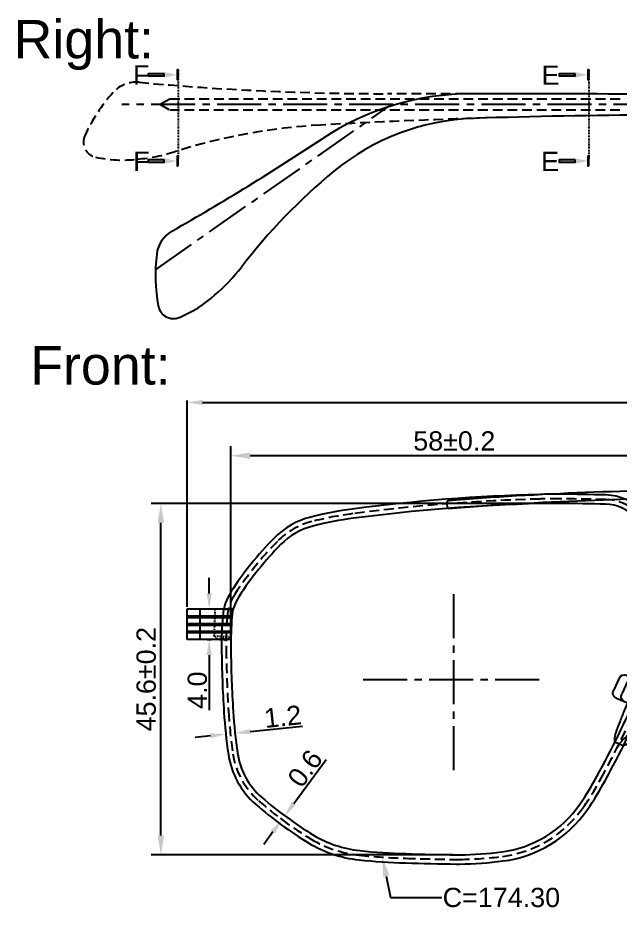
# Model space of a CAD drawing. Header units: millimetres. Extents: x 1233 to 2351, y 1180 to 1535.
# Drawn here: x 1705.8 to 1784, y 1279.5 to 1395.7 of the extents above; entities that cross this region are included whole.
import ezdxf
from ezdxf import colors
from ezdxf.entities.mleader import LeaderData, LeaderLine
from ezdxf.math import Vec2, Vec3

# ---------------------------------------------------------------- set-up
doc = ezdxf.new("R2010")
doc.units = ezdxf.units.MM
for name, pattern in [('CENTER2', [28.575, 19.05, -3.175, 3.175, -3.175]), ('DASHED2', [0.375, 0.25, -0.125]), ('HIDDEN', [9.525, 6.35, -3.175]), ('HIDDEN2', [0.1875, 0.125, -0.0625]), ('PHANTOM2', [1.25, 0.625, -0.125, 0.125, -0.125, 0.125, -0.125])]:
    doc.linetypes.add(name, pattern=pattern)
for name, color, linetype in [('Center Line', 2, 'CENTER2'), ('Dimension', 3, 'Continuous'), ('Hidden Line', 1, 'HIDDEN2'), ('Section Line', 6, 'PHANTOM2'), ('Text', 4, 'Continuous'), ('图层 1', 7, 'Continuous')]:
    doc.layers.add(name, color=color, linetype=linetype)
doc.layers.add('odj', color=4, linetype='Continuous', lineweight=35)
doc.layers.add('Section', color=4, linetype='Continuous', lineweight=25)
doc.styles.get("Standard").update_dxf_attribs({"font": 'arial.ttf'})
doc.styles.add('宋体', font='SimSun.ttf')
doc.styles.add('样式 1', font='romant.shx')
doc.dimstyles.new('ISO-25$0', dxfattribs={"dimtxt": 2.5, "dimasz": 2.5, "dimexe": 0.5, "dimexo": 1, "dimgap": 1, "dimtad": 0, "dimtih": 1, "dimtoh": 1, "dimdec": 1, "dimzin": 10, "dimdsep": 46, "dimlunit": 6, "dimtxsty": '样式 1', "dimcen": 0, "dimclrd": 256, "dimclre": 256, "dimclrt": 7, "dimazin": 0, "dimtfac": 1, "dimtdec": 1, "dimtofl": 0, "dimtmove": 0, "dimatfit": 0, "dimfxl": 1, "dimtolj": 1, "dimtzin": 10, "dimarcsym": 0})
doc.dimstyles.new('Standard$0', dxfattribs={"dimtxt": 2.3, "dimasz": 2, "dimexe": 1, "dimexo": 1, "dimgap": 1, "dimtad": 0, "dimtih": 1, "dimtoh": 1, "dimdec": 1, "dimzin": 0, "dimdsep": 46, "dimtxsty": 'Standard', "dimcen": 0, "dimclrd": 4, "dimclre": 4, "dimclrt": 4, "dimadec": 1, "dimazin": 0, "dimtfac": 1, "dimtdec": 1, "dimtofl": 0, "dimtmove": 0, "dimatfit": 0, "dimfxl": 1, "dimtolj": 1, "dimtzin": 0, "dimarcsym": 0})

# ---------------------------------------------------------------- blocks, each defined once
blk = doc.blocks.new('*D191')
at = {"layer": 'Defpoints', "color": 0, "transparency": 16777216}
for p in [(1730.14, 1319.01), (1730.14, 1315.01), (1730.66, 1315.01)]:
    blk.add_point(p, dxfattribs=at)
at = {"layer": 'Dimension', "color": 3, "lineweight": -2, "transparency": 16777216}
for p, q in [((1730.66, 1321.01), (1730.66, 1323.01)), ((1730.39, 1319.01), (1730.91, 1319.01)), ((1730.39, 1315.01), (1730.91, 1315.01)), ((1730.66, 1313.01), (1730.66, 1305.86))]:
    blk.add_line(p, q, dxfattribs=at)
at = {"layer": 'Dimension', "color": 3, "transparency": 16777216}
for points in [[(1730.33, 1321.01), (1731, 1321.01), (1730.66, 1319.01)], [(1730.33, 1313.01), (1731, 1313.01), (1730.66, 1315.01)]]:
    blk.add_solid(points, dxfattribs=at)
at = {"layer": 'Dimension', "transparency": 16777216, "insert": (1729.14, 1308.44), "char_height": 2.5, "attachment_point": 5, "rotation": 90}
blk.add_mtext('\\A1;4.0', dxfattribs=at)
blk = doc.blocks.new('ET3WT23T23')
at = {"layer": 'Center Line', "color": 251, "linetype": 'DASHED2', "ltscale": 0.3, "true_color": 0x636466}
for p, q in [((-2.44, 1.71), (-2.44, -1.79)), ((-0.24, 1.71), (-2.44, 1.71)), ((-0.24, -1.79), (-0.24, 1.71)), ((-2.44, -0.29), (-0.24, -0.29)), ((-2.44, -1.79), (-0.24, -1.79)), ((-1.54, -2.27), (-1.54, -2.04)), ((-1.14, -2.04), (-1.54, -2.04)), ((-1.14, -2.27), (-1.14, -2.04))]:
    blk.add_line(p, q, dxfattribs=at)
for start, end in [(221.1121, 262.1265), (277.8735, 318.8879)]:
    blk.add_arc((-1.34, -0.83), 1.46, start, end, dxfattribs=at)
blk = doc.blocks.new('*D276')
at = {"layer": 'Defpoints', "color": 0, "ltscale": 1000, "transparency": 16777216}
for p in [(1867.12, 1345.8), (1727.82, 1319.01), (1867.12, 1319.01)]:
    blk.add_point(p, dxfattribs=at)
at = {"layer": 'Dimension', "color": 3, "lineweight": -2, "ltscale": 1000, "transparency": 16777216}
for p, q in [((1727.82, 1319.26), (1727.82, 1346.05)), ((1867.12, 1319.26), (1867.12, 1346.05)), ((1729.82, 1345.8), (1865.12, 1345.8))]:
    blk.add_line(p, q, dxfattribs=at)
at = {"layer": 'Dimension', "color": 3, "ltscale": 1000, "transparency": 16777216}
for points in [[(1729.82, 1346.14), (1729.82, 1345.47), (1727.82, 1345.8)], [(1865.12, 1346.14), (1865.12, 1345.47), (1867.12, 1345.8)]]:
    blk.add_solid(points, dxfattribs=at)
at = {"layer": 'Dimension', "ltscale": 1000, "transparency": 16777216, "insert": (1797.47, 1347.33), "char_height": 2.5, "attachment_point": 5}
blk.add_mtext('\\A1;139±1', dxfattribs=at)
blk = doc.blocks.new('*D277')
at = {"layer": 'Defpoints', "color": 0, "transparency": 16777216}
for p in [(1732.81, 1302.84), (1734, 1302.97), (1734.01, 1302.86)]:
    blk.add_point(p, dxfattribs=at)
at = {"layer": 'Dimension', "color": 3, "lineweight": -2, "transparency": 16777216}
for p, q in [((1736, 1303.07), (1742.76, 1303.78)), ((1730.83, 1302.52), (1728.84, 1302.31)), ((1732.84, 1302.59), (1732.85, 1302.48)), ((1734.03, 1302.72), (1734.04, 1302.61))]:
    blk.add_line(p, q, dxfattribs=at)
at = {"layer": 'Dimension', "color": 3, "transparency": 16777216}
for points in [[(1735.97, 1303.4), (1736.04, 1302.73), (1734.01, 1302.86)], [(1730.8, 1302.85), (1730.87, 1302.19), (1732.82, 1302.73)]]:
    blk.add_solid(points, dxfattribs=at)
at = {"layer": 'Dimension', "transparency": 16777216, "insert": (1740.22, 1305.02), "char_height": 2.5, "attachment_point": 5, "rotation": 6.0286}
blk.add_mtext('\\A1;1.2', dxfattribs=at)
blk = doc.blocks.new('*D278')
at = {"layer": 'Defpoints', "color": 0, "transparency": 16777216}
for p in [(1733.48, 1338.89), (1791.48, 1322.15), (1733.48, 1314.33)]:
    blk.add_point(p, dxfattribs=at)
at = {"layer": 'Dimension', "lineweight": -2, "transparency": 16777216}
for p, q in [((1733.48, 1314.95), (1733.48, 1340.14)), ((1791.48, 1322.78), (1791.48, 1340.14)), ((1788.98, 1338.89), (1735.98, 1338.89))]:
    blk.add_line(p, q, dxfattribs=at)
at = {"layer": 'Dimension', "transparency": 16777216}
for points in [[(1735.98, 1339.31), (1735.98, 1338.48), (1733.48, 1338.89)], [(1788.98, 1339.31), (1788.98, 1338.48), (1791.48, 1338.89)]]:
    blk.add_solid(points, dxfattribs=at)
at = {"layer": 'Dimension', "transparency": 16777216, "insert": (1762.48, 1340.79), "char_height": 2.5, "attachment_point": 5}
blk.add_mtext('58±0.2', dxfattribs=at)
blk = doc.blocks.new('*D279')
at = {"layer": 'Defpoints', "color": 0, "transparency": 16777216}
for p in [(1724.4, 1332.69), (1774.91, 1332.69), (1762.92, 1287.06)]:
    blk.add_point(p, dxfattribs=at)
at = {"layer": 'Dimension', "lineweight": -2, "transparency": 16777216}
for p, q in [((1774.29, 1332.69), (1723.15, 1332.69)), ((1724.4, 1289.56), (1724.4, 1330.19)), ((1762.29, 1287.06), (1723.15, 1287.06))]:
    blk.add_line(p, q, dxfattribs=at)
at = {"layer": 'Dimension', "transparency": 16777216}
for points in [[(1723.98, 1330.19), (1724.82, 1330.19), (1724.4, 1332.69)], [(1723.98, 1289.56), (1724.82, 1289.56), (1724.4, 1287.06)]]:
    blk.add_solid(points, dxfattribs=at)
at = {"layer": 'Dimension', "transparency": 16777216, "insert": (1722.5, 1309.87), "char_height": 2.5, "attachment_point": 5, "rotation": 90}
blk.add_mtext('45.6±0.2', dxfattribs=at)
blk = doc.blocks.new('mn')
at = {"color": 7}
for p, q in [((6512.1, -4128.87), (6512.55, -4128.72)), ((6514.77, -4129.55), (6515.6, -4131.17)), ((6513.88, -4130), (6514.64, -4131.5)), ((6516.37, -4130.9), (6514.2, -4131.65)), ((6516.22, -4131.72), (6516.86, -4133.38)), ((6517.32, -4131.34), (6517.96, -4133)), ((6517.5, -4133.98), (6515.31, -4134.73)), ((6516.49, -4140.01), (6517.09, -4139.81))]:
    blk.add_line(p, q, dxfattribs=at)
blk.add_circle((6515.2, -4133.02), 0.5, dxfattribs=at)
for centre, radius, start, end in [((6513.74, -4130.13), 1.18, 29.5662, 105.1946), ((6513.74, -4130.13), 0.18, 29.5662, 109.3578), ((6516.62, -4131.61), 0.75, 21.0536, 108.9615), ((6515.52, -4131.99), 0.75, 21.0536, 108.9615), ((6516.16, -4133.65), 0.75, 288.9615, 21.0536), ((6517.26, -4133.27), 0.75, 288.9615, 21.0536), ((6516.92, -4139.34), 0.5, 288.9615, 352.0354)]:
    blk.add_arc(centre, radius, start, end, dxfattribs=at)
for points, knots in [([(6512.1, -4128.87), (6512.02, -4128.9), (6511.94, -4128.95), (6511.73, -4129.14), (6511.64, -4129.32), (6511.53, -4129.7), (6511.49, -4129.93), (6511.47, -4130.51), (6511.49, -4130.87), (6511.58, -4131.54), (6511.63, -4131.82), (6511.76, -4132.4), (6511.84, -4132.7), (6511.93, -4133)], [0, 0, 0, 0, 0.525689, 0.525689, 1.652907, 1.652907, 2.923389, 2.923389, 4.456515, 4.456515, 5.498466, 5.498466, 6.576224, 6.576224, 6.576224, 6.576224]), ([(6512.57, -4128.8), (6512.54, -4128.84), (6512.51, -4128.89), (6512.44, -4129.04), (6512.4, -4129.16), (6512.35, -4129.45), (6512.33, -4129.61), (6512.31, -4129.97), (6512.32, -4130.16), (6512.35, -4130.56), (6512.37, -4130.78), (6512.44, -4131.24), (6512.48, -4131.48), (6512.59, -4131.97), (6512.65, -4132.22), (6512.75, -4132.55), (6512.77, -4132.63), (6512.79, -4132.71)], [0.342327, 0.342327, 0.342327, 0.342327, 0.733059, 0.733059, 1.466118, 1.466118, 2.199177, 2.199177, 2.932236, 2.932236, 3.665693, 3.665693, 4.39915, 4.39915, 5.132608, 5.132608, 5.375972, 5.375972, 5.375972, 5.375972]), ([(6511.93, -4133), (6512.26, -4134.08), (6512.68, -4135.13), (6513.65, -4137.08), (6514.19, -4137.97), (6514.78, -4138.75)], [0, 0, 0, 0, 3.393519, 3.393519, 6.793295, 6.793295, 6.793295, 6.793295]), ([(6512.79, -4132.71), (6512.93, -4133.17), (6513.09, -4133.62), (6513.5, -4134.69), (6513.76, -4135.29), (6514.26, -4136.29), (6514.49, -4136.73), (6515, -4137.57), (6515.27, -4137.98), (6515.6, -4138.41), (6515.64, -4138.47), (6515.68, -4138.52)], [12.477352, 12.477352, 12.477352, 12.477352, 13.824357, 13.824357, 15.774274, 15.774274, 17.2906, 17.2906, 18.806925, 18.806925, 19.033217, 19.033217, 19.033217, 19.033217]), ([(6517, -4137.42), (6516.97, -4137.35), (6516.95, -4137.28), (6516.77, -4136.72), (6516.61, -4136.23), (6516.3, -4135.31), (6516.16, -4134.89), (6516.02, -4134.49)], [9.004309, 9.004309, 9.004309, 9.004309, 9.230601, 9.230601, 10.746927, 10.746927, 12.028994, 12.028994, 12.028994, 12.028994]), ([(6517.27, -4138.33), (6517.23, -4138.18), (6517.18, -4138.03), (6517.09, -4137.73), (6517.05, -4137.58), (6517, -4137.42)], [8.414025, 8.414025, 8.414025, 8.414025, 8.934537, 8.934537, 9.455744, 9.455744, 9.455744, 9.455744]), ([(6514.78, -4138.75), (6514.87, -4138.87), (6514.96, -4138.98), (6515.14, -4139.21), (6515.23, -4139.31), (6515.33, -4139.42)], [0, 0, 0, 0, 0.516499, 0.516499, 1.03397, 1.03397, 1.03397, 1.03397]), ([(6515.68, -4138.52), (6515.77, -4138.64), (6515.86, -4138.76), (6516.04, -4138.98), (6516.14, -4139.09), (6516.23, -4139.2), (6516.24, -4139.21), (6516.25, -4139.23), (6516.27, -4139.24), (6516.32, -4139.3), (6516.38, -4139.36), (6516.43, -4139.43), (6516.55, -4139.56), (6516.66, -4139.69), (6516.78, -4139.81)], [20.071782, 20.071782, 20.071782, 20.071782, 20.592988, 20.592988, 21.113501, 21.113501, 21.113501, 21.18052, 21.18052, 21.18052, 21.484011, 21.484011, 21.484011, 22.11914, 22.11914, 22.11914, 22.11914]), ([(6517.42, -4139.41), (6517.42, -4139.41), (6517.42, -4139.41), (6517.42, -4139.41), (6517.42, -4139.39), (6517.42, -4139.37), (6517.43, -4139.27), (6517.43, -4139.17), (6517.41, -4138.95), (6517.39, -4138.83), (6517.35, -4138.59), (6517.31, -4138.46), (6517.27, -4138.33)], [0.853482, 0.853482, 0.853482, 0.853482, 0.855432, 0.855432, 0.855432, 0.944962, 0.944962, 1.417442, 1.417442, 1.889923, 1.889923, 2.345183, 2.345183, 2.345183, 2.345183]), ([(6515.33, -4139.42), (6515.47, -4139.59), (6515.62, -4139.72), (6515.9, -4139.93), (6516.03, -4139.99), (6516.29, -4140.06), (6516.4, -4140.04), (6516.49, -4140.01)], [0, 0, 0, 0, 0.796315, 0.796315, 1.559532, 1.559532, 2.335249, 2.335249, 2.335249, 2.335249])]:
    blk.add_open_spline(points, degree=3, knots=knots, dxfattribs=at)
blk = doc.blocks.new('_FILLED')
at = {"color": 0, "linetype": 'ByBlock'}
blk.add_solid([(0, 0), (-1, 0.214), (-1, -0.214)], dxfattribs=at)
blk = doc.blocks.new('ER')
at = {"layer": 'Section'}
h = blk.add_hatch(color=6, dxfattribs=at)
h.dxf.hatch_style = 1
h.paths.add_polyline_path([(973.88, -602.3), (973.88, -602.77), (977.63, -602.77), (977.63, -602.3)])
h.paths.add_polyline_path([(980.63, -603.66), (980.87, -603.66), (980.87, -601.41), (980.63, -601.41)])
at = {"layer": 'Section', "color": 6}
for points in [[(980.87, -603.66), (980.87, -601.41), (980.63, -601.41), (980.63, -603.66)], [(977.63, -602.3), (973.88, -602.3), (973.88, -602.77), (977.63, -602.77)]]:
    blk.add_lwpolyline(points, close=True, dxfattribs=at)
at = {"layer": 'Section', "color": 6, "xscale": 3.002185386386005, "yscale": 3.002185386386005, "zscale": 3.002185386386005}
blk.add_blockref('_FILLED', (980.63, -602.54), dxfattribs=at)
blk = doc.blocks.new('*D239')
at = {"layer": 'Defpoints', "color": 0, "transparency": 16777216}
for p in [(1740.28, 1291.53), (1740.48, 1292.13), (1740.63, 1292.01)]:
    blk.add_point(p, dxfattribs=at)
at = {"layer": 'Dimension', "color": 3, "lineweight": -2, "transparency": 16777216}
for p, q in [((1741.66, 1293.74), (1745.84, 1299.42)), ((1740.08, 1291.68), (1739.92, 1291.79)), ((1740.43, 1292.16), (1740.27, 1292.27)), ((1738.94, 1290.03), (1737.75, 1288.42))]:
    blk.add_line(p, q, dxfattribs=at)
at = {"layer": 'Dimension', "color": 3, "transparency": 16777216}
for points in [[(1741.39, 1293.93), (1741.93, 1293.54), (1740.48, 1292.13)], [(1738.67, 1290.23), (1739.2, 1289.83), (1740.12, 1291.64)]]:
    blk.add_solid(points, dxfattribs=at)
at = {"layer": 'Dimension', "transparency": 16777216, "insert": (1743.11, 1298.29), "char_height": 2.5, "attachment_point": 5, "rotation": 53.6724}
blk.add_mtext('\\A1;0.6', dxfattribs=at)

msp = doc.modelspace()

# ---------------------------------------------------------------- linework, layer by layer
for centre, radius, start, end in [((1764.71495, 1350.88929), 35, 89.9445642, 123.4923832), ((1757.92204, -5669.9272), 7055.81977, 89.752882396, 89.94456415), ((1765.97559, 1352.70849), 30, 91.838634, 129.6011587), ((1792.46327, 527.57884), 855.55469, 90.27519217, 91.83863399), ((1553.91737, 1669.4617), 347, 299.6997877, 303.4923832), ((1795.93525, 1316.49498), 77, 129.6011587, 142.5027545), ((1727.82223, 1364.57139), 4, 119.6997877, 173.0578898), ((1745.79956, 1362.38249), 22.1101, 173.0578898, 190.5626059), ((1716.34677, 1377.55928), 23.31538, 310.252214, 322.5027545), ((1720.61594, 1371.74218), 16.12496, 292.5390798, 312.0308343), ((1726.03022, 1358.69611), 2, 190.5626059, 292.5390798)]:
    msp.add_arc(centre, radius, start, end)
at = {"layer": 'Center Line', "ltscale": 0.3}
for p, q in [((1788.85165, 1384.4999), (1719.35165, 1384.4999)), ((1723.69914, 1363.03679), (1754.35165, 1384.4999)), ((1762.42311, 1298.0578), (1762.42311, 1321.59323)), ((1750.6554, 1309.82551), (1774.19083, 1309.82551))]:
    msp.add_line(p, q, dxfattribs=at)
at = {"layer": 'Hidden Line', "linetype": 'HIDDEN', "ltscale": 0.2}
for p, q in [((1725.55165, 1385.1999), (1724.35165, 1384.4999)), ((1724.35165, 1384.4999), (1725.55165, 1383.7999)), ((1783.99905, 1385.1999), (1725.55165, 1385.1999)), ((1725.55165, 1383.7999), (1783.99905, 1383.7999))]:
    msp.add_line(p, q, dxfattribs=at)
msp.add_lwpolyline([(1786.53012, 1331.18122, 0.206410916), (1782.13645, 1333.18884, 0.001635662), (1776.1972, 1333.29711, 0.00633865), (1773.61529, 1333.26299, 0.026093858), (1749.31622, 1331.36216, 0.029837176), (1743.99284, 1330.33892, 0.136954176), (1739.51752, 1327.76599, 0.049986224), (1734.00809, 1320.90989, 0.125548525), (1733.01702, 1317.99021, 0.022099062), (1732.87786, 1313.80788, 0.012844896), (1733.17763, 1305.62538, 0.021458828), (1733.75077, 1300.19833, 0.177617515), (1737.08395, 1294.0926, 0.044132021), (1743.89965, 1289.10935, 0.110302691), (1750.14064, 1287.01758, 0.018423556), (1756.16184, 1286.61453, 0.003491368), (1762.77573, 1286.4623, 0.006050645), (1763.18958, 1286.46387, 0.02760444), (1768.72316, 1286.85783, 0.213743224), (1779.26508, 1293.28378, 0.025850706), (1781.51442, 1296.94813, 0.040784547), (1791.35132, 1319.13503, 0.040784547)], format="xyb", dxfattribs=at)
for centre, radius, start, end in [((1721.1895, 1383.39207), 4, 84.6997877, 138.0578898), ((1753.61287, 1732.89132), 347, 264.6997877, 270.0333518), ((1734.66017, 1371.28765), 22.1101, 138.0578898, 155.5626059), ((1757.92204, -5669.9272), 7055.81977, 89.935905672, 90.033351763), ((1792.46327, 527.57884), 855.55469, 91.72264328, 93.1700944), ((1749.40892, 1304.94215), 77, 93.1700944, 107.5027545), ((1716.35165, 1379.60718), 2, 155.5626059, 257.5390798), ((1719.39944, 1393.3994), 16.12496, 257.5390798, 277.0308343), ((1719.2389, 1400.61318), 23.31538, 275.252214, 287.5027545)]:
    msp.add_arc(centre, radius, start, end, dxfattribs=at)
at = {"layer": 'Section Line'}
for p, q in [((1726.6364, 1388.97298), (1726.6364, 1377.42682)), ((1779.961, 1388.97298), (1779.961, 1377.42682))]:
    msp.add_line(p, q, dxfattribs=at).dxf.unprotected_set("ltscale", 0)
at = {"layer": '图层 1'}
for p, q in [((1727.82049, 1315.00772), (1727.82049, 1319.00772)), ((1727.82049, 1319.00772), (1733.80159, 1319.00772)), ((1729.46403, 1319.00772), (1729.46403, 1315.00772)), ((1727.82049, 1318.07835), (1733.63788, 1318.07835)), ((1727.82049, 1317.87835), (1733.61496, 1317.87835)), ((1727.82049, 1317.10024), (1733.56016, 1317.10024)), ((1727.82049, 1316.90024), (1733.54832, 1316.90024)), ((1727.82049, 1316.12212), (1733.5107, 1316.12212)), ((1727.82049, 1315.92212), (1733.5032, 1315.92212)), ((1733.48017, 1315.00772), (1727.82049, 1315.00772))]:
    msp.add_line(p, q, dxfattribs=at)
msp.add_lwpolyline([(1833.33784, 1333.04457, 0.01959244), (1797.47269, 1334.45049, 0.01959244), (1761.60755, 1333.04457, 0.318853245), (1761.69461, 1332.04837, -0.019362086), (1797.47269, 1333.43436, -0.019362086), (1833.25077, 1332.04837, 0.318853245)], format="xyb", close=True, dxfattribs=at)
for points in [[(1786.97519, 1331.58362, 0.206410916), (1782.14935, 1333.7887, 0.001636939), (1776.20153, 1333.89711, 0.006350009), (1773.59976, 1333.86279, 0.026093858), (1749.23829, 1331.95708, 0.029837176), (1743.84465, 1330.92033, 0.136954176), (1739.08963, 1328.18659, 0.049986224), (1733.50524, 1321.23721, 0.125548525), (1732.41881, 1318.03663, 0.022099062), (1732.2779, 1313.80132, 0.012844896), (1732.57879, 1305.58802, 0.021458828), (1733.15734, 1300.10977, 0.177617515), (1736.68853, 1293.64133, 0.044132021), (1743.58957, 1288.59569, 0.110302691), (1750.07854, 1286.42081, 0.018423556), (1756.14385, 1286.0148, 0.003492577), (1762.76841, 1285.86234, 0.006083584), (1763.19911, 1285.86394, 0.02760444), (1768.79872, 1286.26261, 0.213743224), (1779.75952, 1292.94389, 0.025850706), (1782.0413, 1296.66108, 0.040784547), (1791.91781, 1318.93731, 0.040784547)], [(1786.08506, 1330.77883, 0.206410916), (1782.12355, 1332.58897, 0.001634379), (1776.19288, 1332.69711, 0.006327186), (1773.63082, 1332.66319, 0.026093858), (1749.39414, 1330.76724, 0.029837176), (1744.14102, 1329.75751, 0.136954176), (1739.94541, 1327.34538, 0.049986224), (1734.51094, 1320.58256, 0.125548525), (1733.61522, 1317.94378, 0.022099062), (1733.47782, 1313.81444, 0.012844896), (1733.77646, 1305.66274, 0.021458828), (1734.3442, 1300.28688, 0.177617515), (1737.47937, 1294.54387, 0.044132021), (1744.20974, 1289.62301, 0.110302691), (1750.20273, 1287.61436, 0.018423556), (1756.17984, 1287.21426, 0.003490135), (1762.78302, 1287.06226, 0.006015902), (1763.18005, 1287.06379, 0.02760444), (1768.64759, 1287.45306, 0.213743224), (1778.77063, 1293.62367, 0.025850706), (1780.98754, 1297.23518, 0.040784547), (1790.78484, 1319.33274, 0.040784547)]]:
    msp.add_lwpolyline(points, format="xyb", dxfattribs=at)

# ---------------------------------------------------------------- block references
at = {"linetype": 'Continuous', "xscale": 0.5559712353769681, "yscale": 0.5559712353769681, "zscale": 0.5559712353769681}
for p in [(1181.30218, 1723.33964), (1234.62677, 1723.33964), (1181.30218, 1712.14636), (1234.62677, 1712.14636)]:
    msp.add_blockref('ER', p, dxfattribs=at)
at = {"xscale": -1, "rotation": 356.6821015210733}
msp.add_blockref('mn', (8529.36891, 5057.23575), dxfattribs=at)
at = {"layer": 'Hidden Line', "linetype": 'HIDDEN', "ltscale": 0.2, "rotation": 357.6736945997519}
msp.add_blockref('ET3WT23T23', (1733.79879, 1317.17598), dxfattribs=at)

# ---------------------------------------------------------------- texts
at = {"layer": 'odj', "char_height": 2.5, "attachment_point": 5}
for s, insert in [('F', (1721.84167, 1388.33033)), ('E', (1774.95811, 1388.2981)), ('F', (1721.86917, 1377.12626)), ('E', (1774.91167, 1377.10396))]:
    msp.add_mtext_dynamic_manual_height_columns(s, width=17.5973544, gutter_width=12.5, heights=[0], dxfattribs=dict(at, insert=insert))
at = {"layer": 'Text', "linetype": 'ByBlock', "lineweight": 9, "char_height": 5, "width": 51.5648721, "attachment_point": 5, "style": '宋体'}
for s, insert in [('\\pxql;{\\fArial|b0|i0|c0|p34;Right:}', (1731.052, 1392.21517)), ('\\pxql;{\\fArial|b0|i0|c0|p34;Front:}', (1733.20534, 1350.59073))]:
    msp.add_mtext(s, dxfattribs=dict(at, insert=insert))

# ---------------------------------------------------------------- dimensions: what is measured, and where the dimension line sits
at = {"layer": 'Dimension', "color": 40, "ltscale": 1000, "true_color": 0xf8d731}
dim = msp.add_linear_dim(base=(1867.12489, 1345.8038), p1=(1727.82049, 1319.00772), p2=(1867.12489, 1319.00772), dimstyle='Standard$0', override={"dimtxt": 2.5, "dimexe": 0.25, "dimexo": 0.25, "dimgap": 0.25, "dimtad": 1, "dimtih": 0, "dimtoh": 0, "dimdec": 0, "dimclrd": 3, "dimclre": 3, "dimclrt": 256, "dimadec": 0, "dimtol": 1, "dimtp": 1, "dimtm": 1, "dimtdec": 0, "dimatfit": 3, "dimfxl": 1.25, "dimarcsym": 2}, dxfattribs=at)
dim.commit()
dim.dimension.update_dxf_attribs({"geometry": '*D276', "text_midpoint": (1797.47269, 1345.8038), "dimtype": 160})
at = {"layer": 'Dimension'}
dim = msp.add_linear_dim(base=(1733.47503, 1338.89225), p1=(1791.47786, 1322.15366), p2=(1733.47503, 1314.32558), dimstyle='ISO-25$0', override={"dimexe": 1.25, "dimexo": 0.625, "dimgap": 0.625, "dimtad": 3, "dimtih": 0, "dimtoh": 0, "dimzin": 8, "dimlunit": 2, "dimtxsty": 'Standard', "dimcen": 2.5, "dimclrt": 256, "dimadec": 0, "dimtol": 1, "dimtp": 0.2, "dimtm": 0.2, "dimtdec": 2, "dimtofl": 1, "dimatfit": 3, "dimtolj": 0, "dimtzin": 8}, dxfattribs=at)
dim.commit()
dim.dimension.update_dxf_attribs({"geometry": '*D278', "text_midpoint": (1762.47644, 1340.79368)})
for base, p1, p2, dimstyle, override, picture, middle in [((1724.39852, 1332.68825), (1762.91802, 1287.06171), (1774.91174, 1332.68825), 'ISO-25$0', {"dimexe": 1.25, "dimexo": 0.625, "dimgap": 0.625, "dimtad": 3, "dimtih": 0, "dimtoh": 0, "dimzin": 8, "dimlunit": 2, "dimtxsty": 'Standard', "dimcen": 2.5, "dimclrt": 256, "dimadec": 0, "dimtol": 1, "dimtp": 0.2, "dimtm": 0.2, "dimtdec": 2, "dimtofl": 1, "dimatfit": 3, "dimtolj": 0, "dimtzin": 8}, '*D279', (1722.49709, 1309.87498)), ((1730.66184, 1315.00772), (1730.13972, 1319.00772), (1730.13972, 1315.00772), 'Standard$0', {"dimtxt": 2.5, "dimexe": 0.25, "dimexo": 0.25, "dimgap": 0.25, "dimtad": 1, "dimtih": 0, "dimtoh": 0, "dimclrd": 3, "dimclre": 3, "dimclrt": 256, "dimadec": 2, "dimtdec": 2, "dimatfit": 3}, '*D191', (1729.13541, 1308.43593))]:
    dim = msp.add_linear_dim(base=base, p1=p1, p2=p2, angle=90, dimstyle=dimstyle, override=override, dxfattribs=at)
    dim.commit()
    dim.dimension.update_dxf_attribs({"geometry": picture, "text_midpoint": middle})
for p1, p2, distance, picture, middle in [((1732.80929, 1302.84269), (1734.00265, 1302.96872), -0.11313, '*D277', (1740.21639, 1305.02467)), ((1740.27697, 1291.52748), (1740.63241, 1292.01086), 0.19419, '*D239', (1743.11156, 1298.2869))]:
    dim = msp.add_aligned_dim(p1=p1, p2=p2, distance=distance, dimstyle='Standard$0', override={"dimtxt": 2.5, "dimexe": 0.25, "dimexo": 0.25, "dimgap": 0.25, "dimtad": 1, "dimtih": 0, "dimtoh": 0, "dimclrd": 3, "dimclre": 3, "dimclrt": 256, "dimadec": 2, "dimtdec": 2, "dimatfit": 3}, dxfattribs=at)
    dim.commit()
    dim.dimension.update_dxf_attribs({"geometry": picture, "text_midpoint": middle})

# ---------------------------------------------------------------- leaders
at = {"layer": 'Text', "linetype": 'ByBlock', "lineweight": 9}
ml = msp.add_multileader_mtext('Standard', dxfattribs=at)
ml.set_content('C=174.30', color=256)
ml.set_leader_properties()
ml.build(insert=Vec2(0, 0))
ml.multileader.update_dxf_attribs({"dogleg_length": 6.66735, "arrow_head_size": 2.5})
ctx = ml.context
ctx.base_point, ctx.char_height, ctx.arrow_head_size, ctx.landing_gap_size, ctx.plane_origin = Vec3(1760.88336, 1281.5063), 2.5, 2.5, 0.09, Vec3(1750.45635, 1284.66484)
notes = []
notes.append((ctx, [(0, (1, 1, 0), (1754.21601, 1281.5063), (1, 0), 6.66735, [(0, [(1753.14753, 1286.76059)], 0, [])])]))
ctx.mtext.insert, ctx.mtext.width, ctx.mtext.flow_direction = Vec3(1760.97336, 1282.77847), 10.3049369, 5
for ctx, leaders in notes:
    for number, flags, end, landing, length, lines in leaders:
        leader = LeaderData()
        leader.index, (leader.has_last_leader_line, leader.has_dogleg_vector, leader.attachment_direction) = number, flags
        leader.last_leader_point, leader.dogleg_vector, leader.dogleg_length = Vec3(end), Vec3(landing), length
        for number, points, colour, breaks in lines:
            line = LeaderLine()
            line.index, line.vertices, line.color, line.breaks = number, Vec3.list(points), colors.encode_raw_color(colour), breaks
            leader.lines.append(line)
        ctx.leaders.append(leader)

doc.saveas('drawing.dxf')
